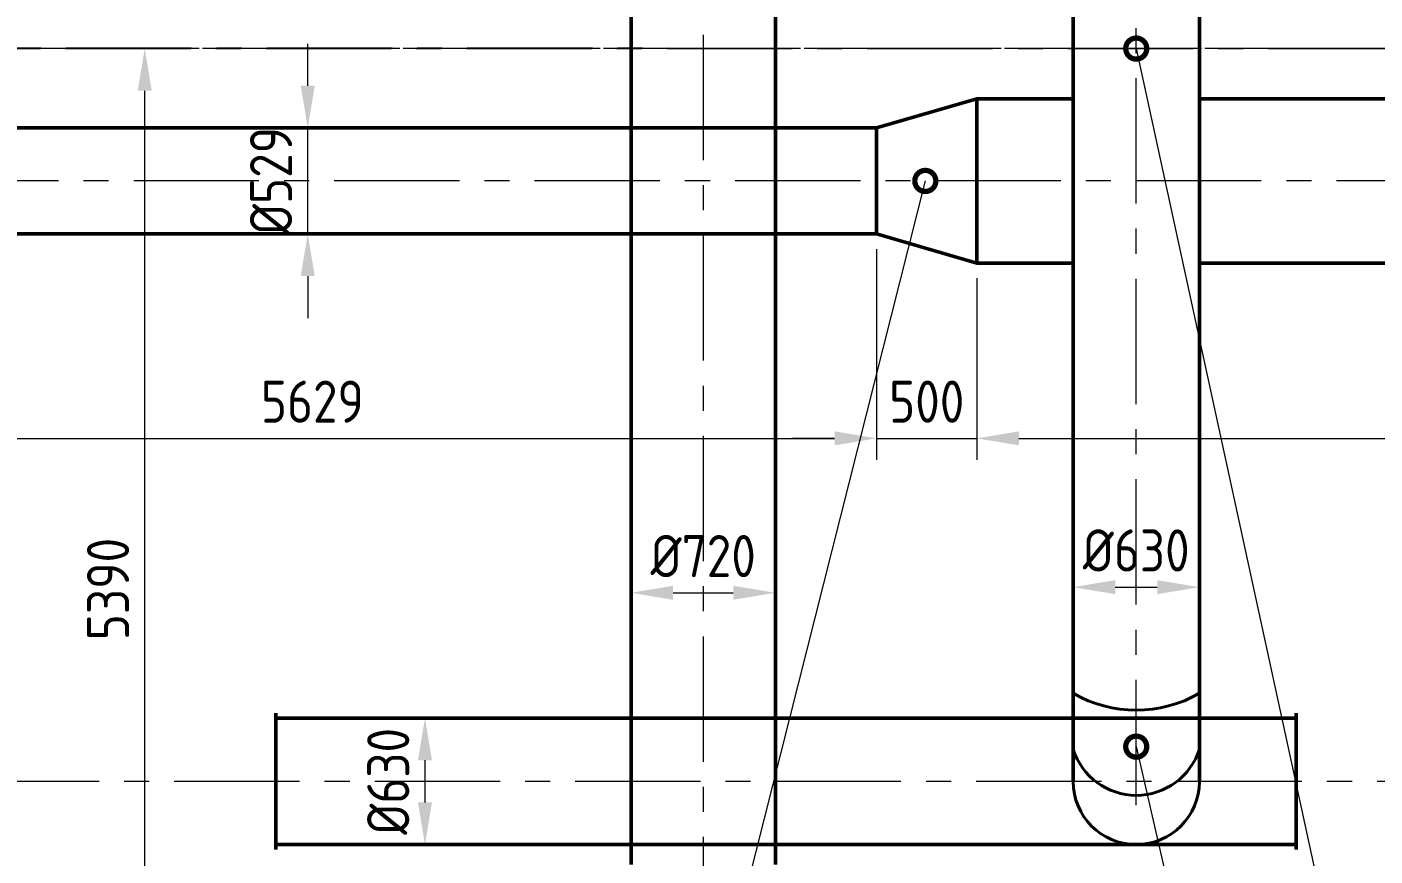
# Model space of a CAD drawing. Header units: millimetres. Extents: x 188205 to 604756, y -401673 to 15123.
# Drawn here: x 353529 to 360253, y -167426 to -163292 of the extents above; entities that cross this region are included whole.
import ezdxf

# ---------------------------------------------------------------- set-up
doc = ezdxf.new("R2010")
doc.units = ezdxf.units.MM
doc.header["$LTSCALE"] = 500
doc.linetypes.add('CENTER', pattern=[2, 1.25, -0.25, 0.25, -0.25])
doc.layers.add('air', color=7, linetype='Continuous', lineweight=50, true_color=0x77bec0)
for name, color, linetype, lineweight in [('air-smoke', 5, 'Continuous', 50), ('gas-smoke', 6, 'Continuous', 50), ('SHI', 7, 'Continuous', 40), ('WEN', 3, 'Continuous', 20), ('ZHONG', 1, 'CENTER', 20)]:
    doc.layers.add(name, color=color, linetype=linetype, lineweight=lineweight)
doc.styles.add('GB', font='gbenor.shx', dxfattribs={"bigfont": 'gbcbig.shx'})
doc.dimstyles.new('ISO-60', dxfattribs={"dimscale": 60, "dimtxt": 3.5, "dimasz": 3.5, "dimexe": 1.8, "dimexo": 1.25, "dimgap": 1.3, "dimtad": 1, "dimrnd": 1, "dimdsep": 46, "dimtxsty": 'GB', "dimcen": 0, "dimclrd": 3, "dimclre": 3, "dimclrt": 256, "dimadec": 0, "dimazin": 0, "dimtfac": 1, "dimtix": 1, "dimtmove": 0, "dimatfit": 3, "dimldrblk": 'DOTSMALL', "dimfxl": 0, "dimlwd": 20, "dimlwe": 20, "dimarcsym": 0})

# ---------------------------------------------------------------- blocks, each defined once
blk = doc.blocks.new('gss-waste-master-1')
at = {"layer": 'gas-smoke'}
for p, q in [((7383.5, 11289), (7383.5, 3151)), ((8103.5, 11289), (8103.5, 3151))]:
    blk.add_line(p, q, dxfattribs=at)
at = {"layer": 'ZHONG'}
for p, q in [((7743.5, 11289), (7743.5, 2791)), ((20191.3, 7220), (-126.5, 7222.1))]:
    blk.add_line(p, q, dxfattribs=at)
blk = doc.blocks.new('air-waste-master-1')
at = {"layer": 'air-smoke'}
for p, q in [((8577, 3566), (8577, 10874)), ((9207, 3566), (9207, 10874)), ((7597, 6824.5), (8097, 6970)), ((8097, 6970), (8097, 6150)), ((8577, 6970), (8097, 6970)), ((14477, 6970), (9207, 6970)), ((7597, 6824.5), (2232.5, 6824.5)), ((7597, 6824.5), (7597, 6295.5)), ((7597, 6295.5), (2232.5, 6295.5)), ((7597, 6295.5), (8097, 6150)), ((8577, 6150), (8097, 6150)), ((14477, 6150), (9207, 6150)), ((4600, 3226), (4600, 3906)), ((9690, 3226), (9690, 3906)), ((4600, 3881), (9690, 3881)), ((4600, 3251), (9690, 3251))]:
    blk.add_line(p, q, dxfattribs=at)
at = {"layer": 'SHI'}
for centre, radius, start, end in [((8892, 4550.8), 630, 240, 300), ((8892, 3826.6), 330.4, 197.58795, 342.41205), ((8892, 3566), 315, 180, 0)]:
    blk.add_arc(centre, radius, start, end, dxfattribs=at)
at = {"layer": 'ZHONG'}
for p, q in [((8892, 3447.3), (8892, 10874)), ((18967.8, 7220), (-151.4, 7220)), ((43516, 6560), (1968, 6560)), ((16718.4, 3566), (-316.5, 3566))]:
    blk.add_line(p, q, dxfattribs=at)
blk = doc.blocks.new('*D217')
at = {"layer": 'Defpoints', "color": 0}
for p in [(354116.3, -163399.5), (354125.3, -163399.5), (354409.6, -168789.5)]:
    blk.add_point(p, dxfattribs=at)
at = {"layer": 'WEN', "color": 3, "lineweight": 20}
for p, q in [((354050.3, -163399.5), (354008.3, -163399.5)), ((354116.3, -168579.5), (354116.3, -163609.5)), ((354334.6, -168789.5), (354008.3, -168789.5))]:
    blk.add_line(p, q, dxfattribs=at)
at = {"layer": 'WEN', "color": 3}
for points in [[(354081.3, -163609.5), (354151.3, -163609.5), (354116.3, -163399.5)], [(354081.3, -168579.5), (354151.3, -168579.5), (354116.3, -168789.5)]]:
    blk.add_solid(points, dxfattribs=at)
at = {"layer": 'WEN', "insert": (353933.3, -166094.5), "char_height": 210, "attachment_point": 5, "rotation": 90, "style": 'GB'}
blk.add_mtext('5390', dxfattribs=at)
blk = doc.blocks.new('_DotSmall')
at = {"color": 0, "linetype": 'ByBlock', "const_width": 0.5}
blk.add_lwpolyline([(-0.0625, 0, 1), (0.0625, 0, 1)], format="xyb", close=True, dxfattribs=at)
blk = doc.blocks.new('*D222')
at = {"layer": 'Defpoints', "color": 0}
for p in [(357767.2, -164324), (352138.2, -164762), (357767.2, -165343)]:
    blk.add_point(p, dxfattribs=at)
at = {"layer": 'WEN', "color": 3, "lineweight": 20}
for p, q in [((357767.2, -164399), (357767.2, -165451)), ((352138.2, -164837), (352138.2, -165451)), ((352348.2, -165343), (357557.2, -165343))]:
    blk.add_line(p, q, dxfattribs=at)
at = {"layer": 'WEN', "color": 3}
for points in [[(352348.2, -165308), (352348.2, -165378), (352138.2, -165343)], [(357557.2, -165308), (357557.2, -165378), (357767.2, -165343)]]:
    blk.add_solid(points, dxfattribs=at)
at = {"layer": 'WEN', "insert": (354952.7, -165160), "char_height": 210, "attachment_point": 5, "style": 'GB'}
blk.add_mtext('5629', dxfattribs=at)
blk = doc.blocks.new('*D223')
at = {"layer": 'Defpoints', "color": 0}
for p in [(357767.2, -164324), (358267.2, -164469.5), (358267.2, -165343)]:
    blk.add_point(p, dxfattribs=at)
at = {"layer": 'WEN', "color": 3, "lineweight": 20}
for p, q in [((357767.2, -164399), (357767.2, -165451)), ((358267.2, -164544.5), (358267.2, -165451)), ((357557.2, -165343), (357347.2, -165343)), ((357767.2, -165343), (358267.2, -165343)), ((358477.2, -165343), (358687.2, -165343))]:
    blk.add_line(p, q, dxfattribs=at)
at = {"layer": 'WEN', "color": 3}
for points in [[(357557.2, -165308), (357557.2, -165378), (357767.2, -165343)], [(358477.2, -165308), (358477.2, -165378), (358267.2, -165343)]]:
    blk.add_solid(points, dxfattribs=at)
at = {"layer": 'WEN', "insert": (358017.2, -165160), "char_height": 210, "attachment_point": 5, "style": 'GB'}
blk.add_mtext('500', dxfattribs=at)
blk = doc.blocks.new('*D224')
at = {"layer": 'Defpoints', "color": 0}
for p in [(358267.2, -164469.5), (364647.2, -164469.5), (364647.2, -165343)]:
    blk.add_point(p, dxfattribs=at)
at = {"layer": 'WEN', "color": 3, "lineweight": 20}
for p, q in [((358267.2, -164544.5), (358267.2, -165451)), ((364647.2, -164544.5), (364647.2, -165451)), ((358477.2, -165343), (364437.2, -165343))]:
    blk.add_line(p, q, dxfattribs=at)
at = {"layer": 'WEN', "color": 3}
for points in [[(358477.2, -165308), (358477.2, -165378), (358267.2, -165343)], [(364437.2, -165308), (364437.2, -165378), (364647.2, -165343)]]:
    blk.add_solid(points, dxfattribs=at)
at = {"layer": 'WEN', "insert": (361457.2, -165160), "char_height": 210, "attachment_point": 5, "style": 'GB'}
blk.add_mtext('6380', dxfattribs=at)
blk = doc.blocks.new('*D231')
at = {"layer": 'Defpoints', "color": 0}
for p in [(354929.4, -163795), (354936.8, -163795), (354871.1, -164324)]:
    blk.add_point(p, dxfattribs=at)
at = {"layer": 'WEN', "color": 3, "lineweight": 20}
for p, q in [((354929.4, -163585), (354929.4, -163375)), ((354861.8, -163795), (354821.4, -163795)), ((354929.4, -164324), (354929.4, -163795)), ((354946.1, -164324), (355037.4, -164324)), ((354929.4, -164534), (354929.4, -164744))]:
    blk.add_line(p, q, dxfattribs=at)
at = {"layer": 'WEN', "color": 3}
for points in [[(354894.4, -163585), (354964.4, -163585), (354929.4, -163795)], [(354894.4, -164534), (354964.4, -164534), (354929.4, -164324)]]:
    blk.add_solid(points, dxfattribs=at)
at = {"layer": 'WEN', "insert": (354746.4, -164059.5), "char_height": 210, "attachment_point": 5, "rotation": 90, "style": 'GB'}
blk.add_mtext('%%c529', dxfattribs=at)
blk = doc.blocks.new('*D457')
at = {"layer": 'Defpoints', "color": 0}
for p in [(356542.2, -166113.1), (357262.2, -166113.1), (357262.2, -166113.1)]:
    blk.add_point(p, dxfattribs=at)
at = {"layer": 'WEN', "color": 3, "lineweight": 20}
for p, q in [((356542.2, -166038.1), (356542.2, -166005.1)), ((357262.2, -166038.1), (357262.2, -166005.1)), ((356752.2, -166113.1), (357052.2, -166113.1))]:
    blk.add_line(p, q, dxfattribs=at)
at = {"layer": 'WEN', "color": 3}
for points in [[(356752.2, -166078.1), (356752.2, -166148.1), (356542.2, -166113.1)], [(357052.2, -166078.1), (357052.2, -166148.1), (357262.2, -166113.1)]]:
    blk.add_solid(points, dxfattribs=at)
at = {"layer": 'WEN', "insert": (356902.2, -165930.1), "char_height": 210, "attachment_point": 5, "style": 'GB'}
blk.add_mtext('%%c720', dxfattribs=at)
blk = doc.blocks.new('*D458')
at = {"layer": 'Defpoints', "color": 0}
for p in [(359377.2, -166085.1), (358747.2, -166113.1), (359377.2, -166113.1)]:
    blk.add_point(p, dxfattribs=at)
at = {"layer": 'WEN', "color": 3, "lineweight": 20}
for p, q in [((358747.2, -166038.1), (358747.2, -165977.1)), ((359377.2, -166038.1), (359377.2, -165977.1)), ((358957.2, -166085.1), (359167.2, -166085.1))]:
    blk.add_line(p, q, dxfattribs=at)
at = {"layer": 'WEN', "color": 3}
for points in [[(358957.2, -166050.1), (358957.2, -166120.1), (358747.2, -166085.1)], [(359167.2, -166050.1), (359167.2, -166120.1), (359377.2, -166085.1)]]:
    blk.add_solid(points, dxfattribs=at)
at = {"layer": 'WEN', "insert": (359062.2, -165902.1), "char_height": 210, "attachment_point": 5, "style": 'GB'}
blk.add_mtext('%%c630', dxfattribs=at)
blk = doc.blocks.new('*D463')
at = {"layer": 'Defpoints', "color": 0}
for p in [(355521.3, -166738.5), (355514.1, -167368.5), (355521.3, -167368.5)]:
    blk.add_point(p, dxfattribs=at)
at = {"layer": 'WEN', "color": 3, "lineweight": 20}
for p, q in [((355446.3, -166738.5), (355406.1, -166738.5)), ((355514.1, -166948.5), (355514.1, -167158.5)), ((355446.3, -167368.5), (355406.1, -167368.5))]:
    blk.add_line(p, q, dxfattribs=at)
at = {"layer": 'WEN', "color": 3}
for points in [[(355479.1, -166948.5), (355549.1, -166948.5), (355514.1, -166738.5)], [(355479.1, -167158.5), (355549.1, -167158.5), (355514.1, -167368.5)]]:
    blk.add_solid(points, dxfattribs=at)
at = {"layer": 'WEN', "insert": (355331.1, -167053.5), "char_height": 210, "attachment_point": 5, "rotation": 90, "style": 'GB'}
blk.add_mtext('%%c630', dxfattribs=at)

msp = doc.modelspace()

# ---------------------------------------------------------------- linework, layer by layer
at = {"layer": 'ZHONG'}
for p, q in [((342720.805, -163399.463), (397769.896, -163399.463)), ((368280.013, -163399.463), (345020.805, -163399.463))]:
    msp.add_line(p, q, dxfattribs=at)

# ---------------------------------------------------------------- block references
at = {"layer": 'air'}
msp.add_blockref('gss-waste-master-1', (349158.726, -170619.463), dxfattribs=at)
at = {"layer": 'WEN'}
msp.add_blockref('air-waste-master-1', (350170.219, -170619.463), dxfattribs=at)

# ---------------------------------------------------------------- dimensions: what is measured, and where the dimension line sits
dim = msp.add_linear_dim(base=(354116.332, -163399.463), p1=(354409.601, -168789.463), p2=(354125.294, -163399.463), angle=90, dimstyle='ISO-60', dxfattribs=at)
dim.commit()
dim.dimension.update_dxf_attribs({"geometry": '*D217', "text_midpoint": (353933.332, -166094.463)})
for base, p1, p2, picture, middle in [((354929.444, -163794.963), (354871.068, -164323.963), (354936.765, -163794.963), '*D231', (354746.444, -164059.463)), ((355514.07, -167368.45), (355521.326, -166738.45), (355521.326, -167368.45), '*D463', (355331.07, -167053.45))]:
    dim = msp.add_linear_dim(base=base, p1=p1, p2=p2, angle=90, dimstyle='ISO-60', override={"dimpost": '%%c<>'}, dxfattribs=at)
    dim.commit()
    dim.dimension.update_dxf_attribs({"geometry": picture, "text_midpoint": middle})
dim = msp.add_linear_dim(base=(357767.216, -165343.028), p1=(352138.216, -164761.955), p2=(357767.216, -164323.963), dimstyle='ISO-60', dxfattribs=at)
dim.commit()
dim.dimension.update_dxf_attribs({"geometry": '*D222', "text_midpoint": (354952.716, -165160.028)})
for base, p1, p2, override, picture, middle in [((358267.216, -165343.028), (357767.216, -164323.963), (358267.216, -164469.463), {"dimtmove": 1}, '*D223', (358017.216, -165160.028)), ((364647.209, -165343.028), (358267.216, -164469.463), (364647.209, -164469.463), {"dimtmove": 1}, '*D224', (361457.213, -165160.028)), ((357262.216, -166113.081), (356542.216, -166113.081), (357262.216, -166113.081), {"dimpost": '%%c<>'}, '*D457', (356902.216, -165930.081)), ((359377.216, -166085.076), (358747.216, -166113.081), (359377.216, -166113.081), {"dimpost": '%%c<>'}, '*D458', (359062.216, -165902.076))]:
    dim = msp.add_linear_dim(base=base, p1=p1, p2=p2, dimstyle='ISO-60', override=override, dxfattribs=at)
    dim.commit()
    dim.dimension.update_dxf_attribs({"geometry": picture, "text_midpoint": middle})

# ---------------------------------------------------------------- leaders
at = {"layer": 'WEN', "annotation_type": 0, "has_hookline": 1}
for points, hookline_direction, text_width in [([(359062.216, -163399.463), (360556.202, -170270.253), (360766.202, -170270.253)], 0, 77.249), ([(352695.11, -164059.463), (353702.803, -170270.253), (353912.803, -170270.253)], 0, 70), ([(358010.089, -164059.463), (356440.515, -170270.253), (356230.515, -170270.253)], 1, 70), ([(359062.216, -166880.416), (359837.135, -170270.253), (360047.135, -170270.253)], 0, 89.154)]:
    msp.add_leader(points, dimstyle='ISO-60', override={"dimgap": 1.3, "dimtad": 1}, dxfattribs=dict(at, hookline_direction=hookline_direction, text_width=text_width))

doc.saveas('drawing.dxf')
